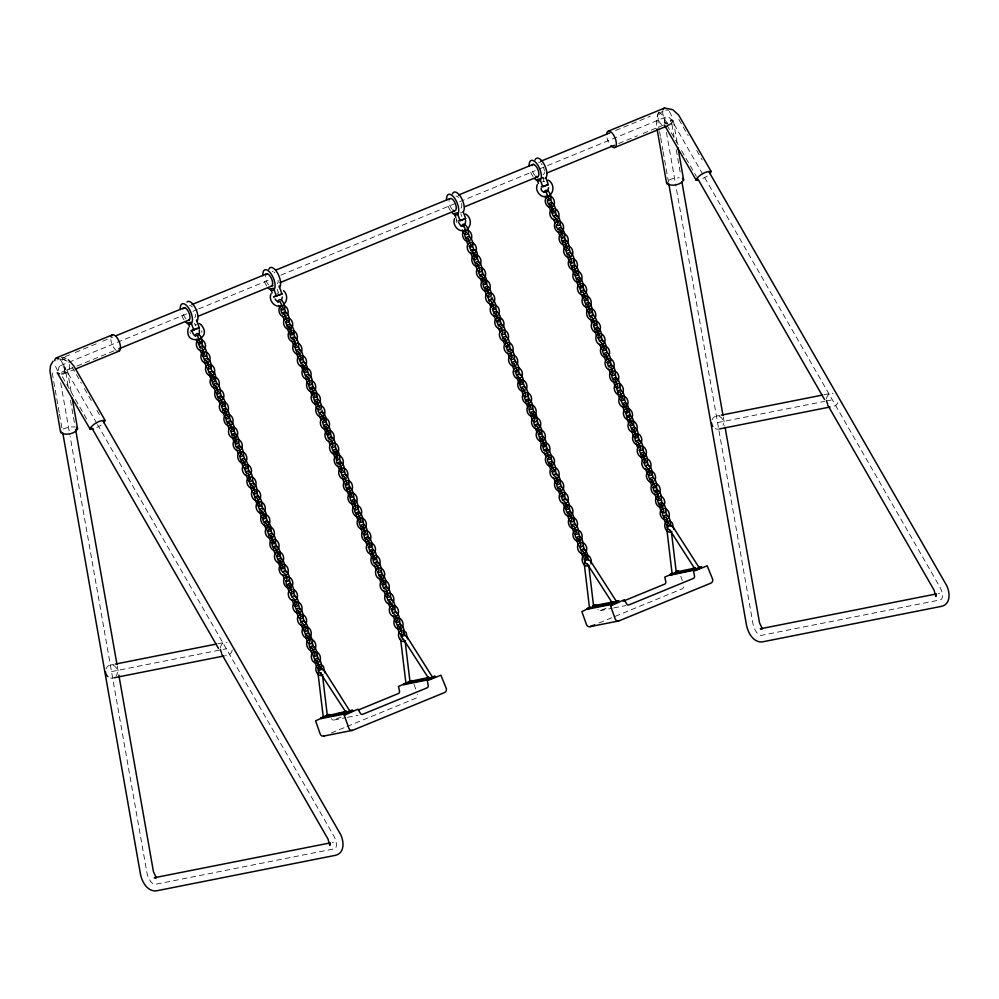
<?xml version="1.0" encoding="UTF-8"?>
<svg xmlns="http://www.w3.org/2000/svg" width="999" height="999" viewBox="0 0 999 999"><rect width="100%" height="100%" fill="white"/><g stroke="black" fill="none" stroke-linecap="round" stroke-linejoin="round"><path stroke-width="0.75" stroke-dasharray="5 3.75" d="M659.153 112.125L656.231 118.606L656.78 127.385M101.199 425.087L95.355 428.246M707.242 176.124L701.385 179.283M663.024 111.039C656.256 114.76 657.841 123.951 659.352 130.095M62.962 429.071L68.968 426.998L75.025 426.923M669.005 180.107L672.802 178.546L679.283 177.735M56.993 360.015L58.267 359.44M65.222 356.618L69.543 354.845M75.312 352.472L96.915 343.594M102.685 341.233L112.762 337.088M615.584 130.519L650.162 116.321M60.552 365.659L187.188 313.636M192.957 311.263L197.278 309.49M198.726 308.903L270.317 279.483M280.919 275.137L455.394 203.459M459.665 201.698L535.189 170.679M539.472 168.918L666.595 116.696A9.503 4.133 67.7 0 1 672.477 121.528L939.809 586.875A9.503 4.133 67.7 0 1 940.471 599.825L761.3 635.376A9.503 4.133 67.7 0 1 752.996 623.938L676.186 187.575M68.332 369.593L75.537 366.633M76.985 366.034L115.884 350.062M618.693 143.494L637.424 135.802M643.194 133.429L663.361 125.15M62.637 374.313L74.138 369.58M666.271 126.336L670.579 124.563M539.872 178.921L544.005 177.223M341.208 717.02L334.066 719.954A2.21 1.973 78.8 0 1 331.468 718.656M606.068 608.216L600.349 610.564A2.21 1.973 78.8 0 1 597.877 609.515M331.256 732.991L345.604 727.097M347.04 726.51L415.909 698.214A3.309 2.972 78.8 0 0 417.657 694.405M598.988 623.001L682.205 588.823A3.309 2.972 78.8 0 0 683.816 584.59M938.373 593.543L939.584 593.281M332.33 842.507L333.541 842.244M277.035 293.281L278.034 293.032M716.783 416.034L719.842 415.434M823.925 394.78L831.58 393.256M717.557 422.602L824.699 401.348M826.235 401.049L832.354 399.825M110.739 665.009L113.799 664.397M217.882 643.756L225.537 642.232M111.513 671.578L226.311 648.801M600.112 610.639L612.187 608.241M613.698 607.941L625.786 605.544M333.816 720.042L345.904 717.644M347.415 717.344L357.992 715.247M665.809 110.102L668.768 110.19M667.569 124.912L671.103 123.414L673.264 119.768L677.16 143.157M59.765 359.066L64.136 359.677M61.613 372.265L63.948 371.191L65.385 368.968L68.032 386.438M61.526 373.888L65.072 372.377L67.22 368.731L71.391 393.656M61.326 357.467L66.721 358.691M64.286 359.74L67.12 361.263M62.725 359.165L65.584 360.227M666.171 123.938L664.834 122.465L666.545 123.364L668.656 123.014L671.428 120.005L670.804 121.354L671.228 119.955L674.075 137.475M678.858 119.368L688.186 135.602M696.74 150.499L702.185 159.965M666.87 125.037L678.521 145.317M681.63 150.724L696.39 176.411M72.04 366.983L81.369 383.229M84.478 388.636L91.471 400.824M96.915 410.289L100.799 417.058M96.841 423.426L66.434 370.492A9.503 4.133 67.7 0 0 60.976 365.622A9.503 4.133 67.7 0 0 58.579 370.379M97.515 424.6L333.766 835.838A9.503 4.133 67.7 0 1 334.428 848.8L155.27 884.34A9.503 4.133 67.7 0 1 146.953 872.901L70.142 436.538M62.388 376.71L88.012 421.328M542.507 177.223L544.942 183.841M680.781 576.336L682.292 580.469M460.839 213.823L461.813 216.471M456.306 218.731L457.28 221.378M277.198 289.273L278.659 293.244M413.986 684.352L416.009 689.859M194.555 323.214L195.529 325.861M676.236 149.763L680.569 174.326M723.276 416.958L724.899 426.173M666.445 132.255L675.911 186.039M659.615 131.631L660.426 136.226M660.701 137.762L662.849 150.025M663.124 151.561L668.518 182.205M70.467 400.262L74.788 424.837M117.233 665.933L118.581 673.613M60.677 382.767L69.868 435.002M52.223 372.939L59.241 412.787M59.515 414.323L61.938 428.109M272.228 271.578A6.618 2.885 67.7 0 1 273.039 271.641M273.963 272.128A6.618 2.885 67.7 0 1 274.925 272.989M278.122 280.369A6.618 2.885 67.7 0 1 277.447 283.604M266.745 286.014A11.026 4.808 67.7 0 1 263.386 278.284M268.569 284.815A6.618 2.885 67.7 0 1 265.347 276.061M189.585 305.532A6.618 2.885 67.7 0 1 192.283 306.943M195.479 314.323A6.618 2.885 67.7 0 1 194.805 317.557M184.103 319.967A11.026 4.808 67.7 0 1 180.744 312.225M185.926 318.768A6.618 2.885 67.7 0 1 182.73 311.376M190.409 333.629A6.618 5.932 78.8 0 1 189.997 331.943M195.142 324.787A6.618 5.932 78.8 0 1 196.691 324.862M201.823 330.781A6.618 5.932 78.8 0 1 201.823 332.492M538.511 162.188A6.618 2.885 67.7 0 1 540.259 162.725M541.208 163.599A6.618 2.885 67.7 0 1 542.132 164.785M543.656 167.807A6.618 2.885 67.7 0 1 544.418 170.979M544.43 172.352A6.618 2.885 67.7 0 1 543.069 174.563M544.592 178.696A11.026 4.808 67.7 0 1 543.219 178.584M533.041 176.623A11.026 4.808 67.7 0 1 529.682 168.881M534.865 175.412A6.618 2.885 67.7 0 1 531.655 168.032M542.569 181.818A6.618 5.932 78.8 0 1 544.068 181.443M455.869 196.129A6.618 2.885 67.7 0 1 458.566 197.54M461.513 203.371A6.618 2.885 67.7 0 1 461.088 208.154M461.95 212.637A11.026 4.808 67.7 0 1 460.576 212.537M450.399 210.564A11.026 4.808 67.7 0 1 447.04 202.834M452.222 209.365A6.618 2.885 67.7 0 1 449.001 200.612M456.293 222.552A6.618 5.932 78.8 0 1 456.693 219.181M664.822 123.039A9.503 4.133 67.7 0 1 666.595 116.696M719.829 428.796A6.618 5.932 78.8 0 1 715.272 428.583M712.05 419.83A6.618 5.932 78.8 0 1 719.842 416.633A6.618 5.932 78.8 0 1 723.064 425.387M837.861 402.609A6.618 5.932 78.8 0 1 831.58 406.318M826.448 398.688A6.618 5.932 78.8 0 1 833.141 393.331M232.23 649.937A6.618 5.932 78.8 0 1 225.537 655.294M220.404 647.664A6.618 5.932 78.8 0 1 227.098 642.307M112.288 678.146A6.618 5.932 78.8 0 1 110.727 678.071M106.006 668.793A6.618 5.932 78.8 0 1 114.498 666.008A6.618 5.932 78.8 0 1 116.234 675.799M608.591 142.195A8.816 3.846 67.7 0 1 607.017 137.924M669.342 111.513A8.816 3.846 67.7 0 1 672.227 122.627A8.816 3.846 67.7 0 1 666.558 122.19A8.816 3.846 67.7 0 1 662.687 111.001M116.359 350.562A8.816 3.846 67.7 0 1 110.814 339.56M60.152 359.677A8.816 3.846 67.7 0 1 64.436 369.518A8.816 3.846 67.7 0 1 61.538 374.225M57.805 370.841A8.816 3.846 67.7 0 1 55.12 364.647M69.418 364.448A6.618 2.885 67.7 0 1 66.596 369.043A6.618 2.885 67.7 0 1 62.425 359.428A6.618 2.885 67.7 0 1 67.408 359.815M661.613 124.6A6.618 2.885 67.7 0 1 657.679 113.886M658.141 113.124A6.618 2.885 67.7 0 1 662.861 116.059A6.618 2.885 67.7 0 1 664.485 124.038"/><path stroke-width="1.5" d="M282.28 297.09L281.518 300.324M548.576 187.7L547.802 190.934M250.512 479.27L248.189 473.101L246.703 473.364L245.779 472.415L244.468 468.244L246.303 466.683L243.469 460.651M287.113 585.776C290.247 576.923 298.913 596.565 290.284 593.344M296.453 345.317L293.644 339.248M291.933 591.733L290.147 586.575L288.898 585.664M310.165 382.842L307.854 376.673M379.083 570.167L376.685 564.135M402.11 632.742L400.374 627.597L399.125 626.685M502.959 332.492L500.686 326.211L498.563 326.049L497.065 322.227L497.227 320.667L498.801 319.805M505.194 338.711L507.979 344.78L506.156 346.353L507.48 350.524L508.404 351.473L509.89 351.211L512.287 357.33M548.876 198.489L546.178 192.233L547.052 191.721M571.803 261.026L569.393 254.795M571.84 520.004C573.626 514.323 563.611 513.461 566.658 507.679M617.782 386.014L615.509 379.732M627.022 410.901C630.244 408.091 618.606 403.309 621.728 398.763M636.788 435.739C635.177 436.263 634.59 428.109 633.229 429.832M640.821 448.376L638.361 442.207M663.748 510.926L662.075 505.706L660.814 504.795M290.122 585.252C282.742 587.712 288.049 577.097 286.988 577.909C288.249 573.276 275.774 570.591 283.254 566.583M383.803 582.717C386.501 581.705 375.474 574.15 378.421 570.629M533.266 413.461C530.082 415.846 527.934 408.928 529.882 407.717M218.169 398.027C220.242 392.232 225.999 400.524 225.062 403.746C226.411 407.005 219.493 407.167 222.215 404.657M227.36 423.027C229.433 417.22 235.19 425.524 234.253 428.733C235.489 432.192 228.734 431.905 231.418 429.657M259.665 504.158L257.392 498.089L255.07 497.602L253.659 493.668L254.395 492.12M264.136 522.976C267.832 514.935 275.649 534.115 267.295 530.869M273.339 547.964C277.023 539.922 284.852 559.103 276.486 555.856M310.002 389.073C313.499 381.218 321.541 399.45 313.399 397.165M319.193 414.061C322.702 406.206 330.744 424.438 322.602 422.152M300.911 622.939C304.42 615.084 312.462 633.316 304.32 631.031M310.115 647.926C313.798 639.884 321.628 659.065 313.261 655.819M355.981 514.023C359.665 505.981 367.495 525.149 359.128 521.915M365.172 539.01C368.856 530.968 376.685 550.137 368.319 546.903M461.476 226.161C465.159 218.119 472.989 237.3 464.622 234.053M475.424 257.417C478.708 254.221 467.32 250.262 470.117 245.292M479.857 276.136C483.354 268.281 491.396 286.526 483.266 284.228M489.06 301.136C492.557 293.269 500.599 311.513 492.457 309.228M544.118 192.208C547.614 184.353 555.656 202.597 547.514 200.3M525.836 401.086C529.333 393.231 537.375 411.476 529.233 409.178M553.833 210.876C549.687 211.288 553.633 217.77 556.543 218.818C562.474 224.438 550.849 224.862 559.64 230.02M535.027 426.073C538.711 418.032 546.54 437.212 538.186 433.966M571.703 267.183C573.776 261.376 579.52 269.68 578.596 272.902C579.832 276.348 573.064 276.061 575.749 273.813M580.894 292.17C582.966 286.363 588.723 294.668 587.787 297.889C589.023 301.336 582.255 301.061 584.939 298.801M571.803 526.036C575.486 517.994 583.316 537.175 574.962 533.928M580.993 551.023C584.69 542.981 592.519 562.162 584.153 558.916M617.669 392.132C621.353 384.091 629.183 403.259 620.816 400.025M626.86 417.12C630.556 409.078 638.373 428.246 630.019 425.012M636.213 435.889C635.127 434.178 633.466 442.42 637.787 442.432M645.379 460.776L643.681 455.731L642.432 454.82M663.636 517.082C667.332 509.028 675.162 528.209 666.795 524.975M333.154 445.317L330.831 439.148L329.345 439.41L328.421 438.474L327.11 434.29L328.946 432.729L326.698 427.447L325.574 426.773M349.325 496.291C358.978 502.047 349.138 479.045 346.84 490.059M377.522 571.89C385.065 575.024 379.645 557.817 374.6 563.011M386.713 596.878C394.255 600.012 388.848 582.804 383.803 588.011M553.434 210.876L551.735 205.831L550.486 204.92M548.975 457.342L546.665 451.161M547.377 458.966C554.92 462.087 549.5 444.88 544.467 450.087M558.229 482.33C561.113 477.822 549.413 475.574 552.872 470.192M557.055 484.303C564.148 485.726 558.354 470.142 553.658 475.074M565.159 508.316C572.177 513.436 569.63 497.152 563.673 499.2C561.775 500.174 569.617 505.781 567.42 507.33M657.841 500.174C665.197 502.397 659.54 486.038 654.682 491.108M221.703 397.015L220.092 392.07M240.097 446.99L238.237 441.833M249.288 471.978L247.727 467.082M285.951 313.087L284.253 308.042M258.479 496.978L256.281 491.633M295.155 338.074L293.544 333.129M267.682 521.965L265.971 516.92M304.345 363.062L302.148 357.729M276.873 546.952L275.162 541.908M313.536 388.049L312.063 383.279M286.064 571.94L284.203 566.783M322.739 413.037L322.065 410.314M295.254 596.927L293.231 591.67M331.93 438.037L330.219 432.992M304.458 621.915L302.747 616.883M341.121 463.024L339.098 457.767M313.649 646.915L311.95 641.87M350.312 488.012L348.114 482.679M359.515 512.999L357.804 507.967M368.706 537.986L367.432 533.603M377.897 562.974L376.198 557.942M387.1 587.974L385.065 582.717M396.291 612.961L394.093 607.629M483.404 275.125L481.793 270.18M501.785 325.1L499.925 319.942M510.976 350.087L508.953 344.83M520.179 375.087L517.969 369.755M556.843 216.184L555.232 211.239M529.37 400.075L527.809 395.179M566.033 241.171L564.01 235.914M538.561 425.062L537.287 420.666M575.237 266.159L573.676 261.263M547.764 450.049L545.904 444.892M584.427 291.146L582.867 286.251M556.955 475.037L554.932 469.78M566.146 500.024L563.948 494.692M602.822 341.134L600.961 335.976M575.337 525.024L573.638 519.98M612.012 366.121L609.815 360.789M584.54 550.012L583.254 545.616M621.203 391.108L619.505 386.076M630.394 416.096C629.382 412.512 628.034 398.613 622.327 404.12M639.597 441.096L638.036 436.188M648.788 466.083L646.927 460.914M657.979 491.071L655.781 485.739M667.182 516.058L665.471 511.026M188.336 327.872C183.429 347.515 214.261 339.847 201.074 324.75M454.632 218.481C451.798 224.9 458.703 233.192 465.459 230.095M537.275 184.528C534.44 190.946 541.346 199.238 548.101 196.154M323.351 717.719L317.957 673.039M405.994 683.778L400.599 639.085M72.203 398.251L77.597 428.896C74.675 434.066 65.884 435.564 60.839 432.754L60.789 430.994M206.106 360.876C202.173 360.776 207.567 356.106 208.953 359.965C211.688 361.938 212.787 371.403 207.38 368.319M209.041 372.54C219.643 365.646 215.784 395.367 209.028 374.076M222.827 410.027C227.672 403.134 233.704 422.752 225.537 418.069M232.018 435.015C236.326 428.509 243.082 445.891 235.364 443.606M239.96 456.106C247.302 458.316 241.646 441.97 236.8 447.028M293.893 339.198C290.771 340.734 288.411 333.154 292.17 332.779C291.146 334.278 292.02 329.682 289.785 327.272C289.111 326.723 285.976 327.21 287.687 325.012C293.107 321.94 297.24 337.425 290.172 334.49M252.085 485.826C248.027 485.614 253.396 481.268 254.708 484.602C257.492 486.638 258.966 496.278 253.359 493.269M248.901 480.894C256.443 484.016 251.036 466.808 245.991 472.015M297.939 351.91C294.118 352.06 298.913 347.215 300.574 350.699C303.346 352.734 304.832 362.375 299.213 359.353M255.007 497.49C259.303 490.984 266.071 508.366 258.341 506.081M295.017 347.19C302.36 349.4 296.703 333.042 291.858 338.112M264.186 516.945C267.02 512.724 256.368 510.339 261.663 508.391C266.583 508.666 268.918 521.89 262.312 518.019M307.143 376.898C302.884 376.473 308.966 372.315 309.99 375.999C313.124 378.034 313.461 387.887 308.179 384.116M271.566 535.352C266.121 537.362 271.253 530.344 273.314 534.89C276.461 536.925 276.798 546.79 271.516 543.006M317.432 401.436C312.287 403.658 316.496 396.628 318.956 400.674C322.14 402.747 322.889 412.837 317.37 409.103M280.931 560.252C275.999 562.824 279.221 555.694 282.055 559.303C284.428 561.426 287.088 570.317 281.331 568.556M326.636 426.436C321.503 428.559 325.761 421.615 328.147 425.674C330.382 427.734 332.817 436.488 327.197 434.652M335.989 451.336C331.481 454.108 333.978 446.74 337.113 450.387C339.797 452.447 341.933 461.963 336.139 459.44M298.089 610.651C297.427 612.787 294.68 606.231 300.212 609.053C303.584 611.113 304.982 621.653 299.088 617.981M343.918 476.86C339.735 476.573 345.642 472.202 346.765 475.949C349.5 477.922 350.599 487.387 345.192 484.303M311.85 648.251C304.645 646.703 315.347 635.664 306.468 635.789C306.693 625.386 318.531 648.239 308.291 642.969M351.448 501.023C356.281 494.13 362.312 513.761 354.158 509.065M317.707 660.214C312.512 662.762 316.458 655.406 319.068 659.54C322.24 661.6 323.002 671.703 317.482 667.956M360.639 526.011C365.472 519.118 371.516 538.748 363.349 534.053M369.83 550.998C373.976 544.655 380.869 561.213 373.414 559.752M466.133 238.149C470.741 231.406 477.122 250.175 469.08 246.428M379.021 575.986C383.516 569.33 390.047 587.599 382.118 584.39M475.324 263.137C480.169 256.256 486.201 275.874 478.034 271.191M393.119 607.679C395.08 606.243 387.1 600.923 389.223 599.637C394.655 597.714 398.102 612.574 391.158 609.253M392.819 613.473C397.115 606.98 403.871 624.35 396.153 622.065M399.662 626.61C395.529 628.046 399.2 621.703 401.71 625.586C404.882 627.647 405.644 637.749 400.124 634.015M493.718 313.124C498.014 306.618 504.77 324.001 497.052 321.715M504.582 338.948C500.499 338.848 505.806 334.365 507.205 337.724C509.777 339.747 511.625 349.101 506.006 346.503M548.776 204.208C553.259 197.54 559.79 215.809 551.86 212.6M513.773 363.936C509.69 363.848 515.009 359.353 516.396 362.724C519.18 364.747 520.666 374.388 515.047 371.378M557.966 229.196C562.574 222.44 568.955 241.221 560.914 237.462M521.478 382.317C523.551 382.043 515.796 375.299 517.707 374.25C523.663 372.215 526.211 388.486 519.18 383.366M521.303 388.087C526.136 381.206 532.18 400.824 524.013 396.128M568.831 255.007C564.572 254.583 570.666 250.424 571.678 254.108C574.825 256.144 575.162 265.996 569.88 262.225M530.494 413.087C535.327 406.193 541.371 425.811 533.204 421.128M542.619 438.361C538.011 441.021 540.384 434.103 543.518 437.187C546.066 439.298 548.888 448.376 543.019 446.665M585.551 304.158C590.397 297.277 596.428 316.895 588.261 312.2M548.888 463.061C553.371 456.393 559.902 474.662 551.972 471.453M594.742 329.146C599.238 322.49 605.769 340.759 597.839 337.55M558.079 488.049C562.687 481.293 569.068 500.074 561.013 496.328M603.945 354.146C608.553 347.39 614.922 366.171 606.88 362.412M567.27 513.036C572.115 506.143 578.146 525.774 569.979 521.078M677.971 147.752L683.641 179.92C680.719 185.09 671.915 186.601 666.882 183.791L666.832 182.018M613.136 379.133C617.969 372.24 624.013 391.87 615.846 387.175M576.46 538.024C581.306 531.143 587.337 550.761 579.17 546.066M634.465 429.408C629.195 431.943 633.179 424.612 635.814 428.721C638.998 430.794 639.76 440.884 634.24 437.15M643.656 454.395C638.723 457.005 641.87 449.85 644.78 453.446C647.464 455.507 649.6 465.022 643.806 462.5M649.912 479.083C654.52 472.34 660.901 491.121 652.859 487.362M659.103 504.083C663.948 497.19 669.979 516.808 661.813 512.125M203.247 347.24L201.286 341.77M212.45 372.227L210.302 366.695M324.85 672.814L323.451 666.333L320.517 664.323M474.138 250.337L472.003 244.805M407.492 638.861L406.094 632.379L403.034 630.357M673.788 529.47L672.377 522.989L669.892 521.028M271.029 293.781C268.069 300.224 275 308.666 281.818 305.544M590.921 563.911C592.157 560.714 590.421 555.594 586.813 554.92M218.331 391.808L215.884 385.676M242.882 460.839C239.46 461.126 239.211 453.746 241.283 454.183C241.496 455.307 239.847 447.14 238.324 448.226C234.827 448.988 234.665 440.709 236.775 441.795C236.576 441.433 234.715 434.19 233.729 435.726M340.035 464.135C331.481 464.672 342.295 452.722 334.765 451.76M346.94 482.804L344.505 476.673M466.283 232.442L464.498 227.285L463.249 226.373M356.131 507.792L354.408 502.647L353.147 501.735M484.602 287.862C489.785 281.78 495.167 300.811 487.237 296.179M319.518 666.695L316.895 660.501M493.818 307.405L491.496 301.223L489.173 300.749L487.774 296.815L488.511 295.267M388.399 595.217L386.001 589.085L383.678 588.598L382.267 584.665L383.017 583.129M576.435 278.908C581.618 272.827 587 291.845 579.07 287.213M525.998 394.867L523.551 388.736M330.307 843.98L329.795 845.454L328.022 839.098L221.616 653.87M594.842 323.426L592.107 317.307M546.503 451.173C541.77 452.297 542.807 442.632 544.954 444.692M604.095 348.426C605.694 344.705 599.313 342.52 598.039 338.049C600.362 336.75 598.988 330.057 596.453 329.87M613.236 373.414L610.913 367.232L608.591 366.758L607.192 362.824L607.929 361.276M629.033 411.775L627.047 413.099L625.037 412.162M200.012 347.065C205.057 341.87 210.477 359.078 202.934 355.944M282.655 313.124C287.512 308.054 293.169 324.413 285.826 322.19M301.049 363.099C306.718 357.592 311.151 376.91 303.359 371.353M328.634 438.074C333.479 433.004 339.136 449.363 331.793 447.14M282.767 571.977C287.812 566.77 293.219 583.978 285.677 580.856M337.824 463.061C342.869 457.854 348.289 475.062 340.734 471.928M291.958 596.965C296.815 591.908 302.472 608.254 295.117 606.043M470.904 250.175C482.617 245.804 475.886 272.352 470.729 252.185M498.489 325.137C503.334 320.08 508.991 336.426 501.648 334.215M553.546 216.221C558.404 211.151 564.048 227.51 556.705 225.299M507.679 350.125C512.724 344.917 518.144 362.125 510.601 359.003M562.737 241.209C568.419 235.702 572.852 255.02 565.047 249.463M590.322 316.183C594.205 312.375 597.14 320.504 596.99 323.539C597.377 326.661 591.533 325.624 594.143 323.788M599.525 341.171C604.37 336.101 610.027 352.46 602.684 350.237M608.716 366.158C613.761 360.951 619.168 378.159 611.625 375.025M636.301 441.121C641.346 435.926 646.753 453.134 639.21 450M645.491 466.121C650.536 460.914 655.943 478.121 648.401 474.987M584.502 561.975C585.551 558.741 590.072 559.477 591.271 562.237L617.082 602.459M667.145 528.021C668.194 524.787 672.714 525.524 673.913 528.284L699.725 568.506L697.864 568.893M465.159 224.887L465.646 220.454M318.444 670.891L321.753 669.193L324.575 671.053L350.287 711.763M401.086 636.937L404.395 635.239L407.217 637.1L432.917 677.821M936.188 595.292L935.838 596.49L934.065 590.134L827.659 404.907M292.095 327.372C293.868 324.213 291.933 318.706 288.236 318.007M301.298 352.372C303.059 349.2 301.124 343.693 297.427 342.994M246.241 461.288C248.014 458.091 246.029 452.472 242.245 451.898M324.275 414.847C326.061 411.65 324.101 406.031 320.292 405.457M471.153 239.435C472.939 236.251 470.954 230.632 467.157 230.045M347.265 477.31C349.038 474.125 347.09 468.506 343.269 467.919M292.207 586.238C293.981 583.041 292.02 577.422 288.212 576.848M354.682 500.986L353.546 495.916M361.064 514.797C362.824 511.638 360.914 506.118 357.192 505.419M494.143 301.91C495.916 298.726 493.931 293.107 490.147 292.52M305.994 623.713C307.754 620.554 305.856 615.034 302.135 614.348M370.254 539.785C372.028 536.6 370.067 530.968 366.258 530.394M562.986 230.482C564.772 227.285 562.787 221.666 558.99 221.091M315.197 648.713C316.958 645.541 315.047 640.034 311.326 639.335M507.929 339.398C509.702 336.213 507.742 330.582 503.933 330.007M517.12 364.385C518.893 361.201 516.945 355.569 513.136 354.995M393.244 602.26C395.005 599.1 393.069 593.593 389.373 592.882M400.661 625.936L399.525 620.866M608.965 355.432C610.726 352.26 608.791 346.753 605.094 346.054M553.896 464.348C555.681 461.151 553.721 455.532 549.912 454.957M616.383 379.096L615.247 374.026M622.752 392.907C624.525 389.747 622.577 384.24 618.881 383.529M567.694 501.835C569.455 498.663 567.544 493.156 563.823 492.457M570.516 513.011L569.38 507.942M631.942 417.894C633.728 414.71 631.743 409.091 627.959 408.504M576.885 526.823C578.671 523.626 576.685 518.006 572.902 517.432M654.932 480.369C656.718 477.185 654.732 471.565 650.936 470.979M662.349 504.045L661.213 498.976M668.718 517.857C670.479 514.697 668.568 509.178 664.859 508.479M213.923 384.328C219.543 379.707 223.913 397.565 216.346 393.069M104.108 422.739L105.082 420.379L73.826 365.959L68.369 359.802M209.166 361.675C211.513 358.591 209.365 352.535 205.469 351.935M213.761 374.175C216.096 371.116 213.998 365.172 210.19 364.448M218.369 386.663C220.779 383.516 218.431 376.985 214.223 376.935M287.213 315.234C289.623 312.075 287.275 305.544 283.067 305.507M222.964 399.163C225.299 396.103 223.164 390.159 219.38 389.435M232.155 424.15C234.49 421.091 232.367 415.159 228.571 414.423M241.346 449.138C243.768 445.991 241.421 439.46 237.2 439.41M310.202 377.709C312.625 374.55 310.252 368.032 306.056 367.982M314.797 390.197C317.133 387.137 315.01 381.206 311.213 380.469M255.145 486.625C257.492 483.541 255.319 477.485 251.436 476.885M259.74 499.125C262.063 496.066 259.977 490.122 256.156 489.398M475.462 252.285C477.784 249.226 475.699 243.281 471.878 242.557M264.335 511.613C266.758 508.466 264.385 501.935 260.19 501.885M333.191 440.184C335.602 437.025 333.254 430.494 329.046 430.457M480.057 264.772C482.48 261.626 480.107 255.095 475.911 255.045M268.931 524.113C271.278 521.028 269.106 514.972 265.235 514.373M484.652 277.272C486.988 274.213 484.865 268.281 481.081 267.545M278.122 549.1C280.482 546.016 278.309 539.959 274.425 539.36M558.104 218.331C560.389 215.334 558.379 209.877 554.957 208.654M287.325 574.088C289.735 570.941 287.387 564.398 283.179 564.36M356.168 502.659C358.591 499.5 356.218 492.969 352.023 492.932M503.046 327.247C505.457 324.101 503.084 317.57 498.901 317.52M571.89 255.819C574.313 252.66 571.965 246.129 567.744 246.091M576.485 268.306C578.821 265.259 576.723 259.303 572.914 258.579M301.111 611.575C303.459 608.491 301.311 602.434 297.415 601.835M585.689 293.306C588.024 290.222 585.889 284.153 581.98 283.566M521.428 377.235C523.763 374.175 521.64 368.231 517.857 367.507M310.302 636.563C312.724 633.416 310.377 626.873 306.169 626.835M379.158 565.134C381.568 561.975 379.22 555.444 375.012 555.394M526.023 389.722C528.446 386.576 526.073 380.045 521.89 379.995M710.152 173.764L711.126 171.416L678.608 115.022L672.764 109.715L667.369 108.491M594.88 318.294C597.29 315.135 594.942 308.604 590.734 308.566M530.631 402.222C532.966 399.163 530.831 393.219 527.047 392.495M539.822 427.21C542.157 424.125 540.022 418.069 536.113 417.47M402.147 627.609C404.433 624.612 402.422 619.143 399.001 617.931M549.013 452.197C551.423 449.051 549.088 442.507 544.867 442.47M617.869 380.769C620.279 377.61 617.919 371.079 613.723 371.041M562.812 489.685C565.147 486.6 563.011 480.544 559.103 479.945M572.002 514.672C574.425 511.525 572.052 504.982 567.857 504.945M640.846 443.244C643.269 440.084 640.896 433.554 636.713 433.516M585.789 552.16C588.149 549.075 585.963 543.019 582.092 542.42M663.836 505.719C666.121 502.722 664.123 497.252 660.701 496.041M320.866 717.944L325.899 715.784M321.091 718.568L322.202 718.006M403.733 684.615L404.845 684.065M53.109 361.089L50.537 365.559L49.95 371.178L60.527 431.93M204.62 354.27L202.223 348.151L200.137 348.027L198.589 344.156L198.764 342.595L200.312 341.72M213.811 379.27C216.646 376.024 205.07 372.028 208.429 367.182M470.879 244.93L468.369 238.761M324.013 420.342C326.96 415.846 315.085 413.549 318.656 408.191M480.069 269.917L477.709 263.736M342.545 470.242L339.885 464.148M296.566 604.17C299.563 601.673 288.299 596.703 291.184 592.082M366.908 539.335C363.536 539.822 363.274 531.967 365.209 532.979C365.684 532.604 363.236 525.237 362.35 526.723M592.37 317.257C588.436 319.018 588.199 309.615 590.147 311.151C590.709 311.626 588.561 303.771 587.262 304.882M305.756 629.158C308.691 627.01 297.477 621.39 300.374 617.07M375.1 557.629L374.4 557.966L372.215 551.598L369.892 551.123L368.481 547.19L369.218 545.641M553.658 469.792L551.848 464.685L550.586 463.773M562.824 494.83L560.327 488.698M198.127 335.065L199.4 333.291L199.35 329.845M283.591 304.495C287.774 301.086 287.6 294.156 283.604 290.672M467.245 229.046C472.077 225.162 470.954 216.733 465.472 214.011M549.887 195.092C554.72 191.209 553.596 182.792 548.114 180.057M204.246 349.488C207.08 346.678 204.982 340.746 201.436 339.51M296.079 340.522C298.938 337.712 296.778 331.793 293.269 330.544M313.187 388.686C310.327 391.97 307.242 384.415 309.465 383.204M474.55 257.867C472.989 259.153 475 264.685 476.998 263.973M319.068 402.997C322.078 400.05 319.568 393.007 315.247 392.969M250.212 474.438C253.059 471.628 250.949 465.696 247.402 464.46M488.923 290.072C491.945 287.113 489.398 280.082 485.102 280.032M337.45 452.984C340.359 450.112 338.112 443.681 334.203 442.944M566.97 243.631C569.88 240.747 567.594 234.34 563.723 233.591M342.045 465.472C344.892 462.662 342.794 456.73 339.235 455.494M580.756 281.106C583.766 278.159 581.256 271.116 576.947 271.079M511.913 352.547C514.76 349.725 512.612 343.806 509.09 342.57M365.035 527.947C368.057 524.987 365.522 517.957 361.226 517.919M296.191 599.388C299.026 596.565 296.928 590.634 293.369 589.41M599.15 331.094C602.06 328.221 599.812 321.79 595.904 321.054M529.02 400.699C525.749 403.896 523.214 396.316 525.287 395.229M603.746 343.581C606.593 340.771 604.445 334.852 600.936 333.604M383.429 577.934C386.338 575.049 384.053 568.643 380.182 567.894M612.936 368.569C615.859 365.696 613.573 359.29 609.69 358.541M612.362 373.851C611.001 375.062 612.2 380.269 614.81 379.957M388.024 590.421C390.871 587.599 388.723 581.693 385.214 580.444M397.215 615.409C400.137 612.537 397.852 606.118 393.968 605.382M626.735 406.056C629.745 403.097 627.235 396.066 622.914 396.029M557.879 477.497C560.714 474.675 558.616 468.743 555.069 467.52M557.305 482.767C555.931 484.04 557.192 489.26 559.752 488.886M645.117 456.043C648.026 453.159 645.779 446.74 641.87 446.004M649.712 468.531C652.572 465.721 650.424 459.802 646.902 458.553M658.915 493.518C661.825 490.646 659.54 484.24 655.656 483.491M326.011 716.358L330.182 715.034L327.672 715.771M326.049 716.533L327.16 715.971M343.194 712.911L347.078 711.825M343.269 713.111L346.653 711.775M408.616 682.379L412.824 681.081L408.691 682.579M429.72 677.871L425.836 678.958L428.521 677.809M596.403 605.431L592.257 606.93L594.243 606.393M611.713 602.759L609.552 603.721L613.698 602.222L609.477 603.508L611.638 602.547M678.945 571.565L675.024 573.214L678.945 571.565L677.135 572.227M403.858 684.64L428.022 679.844L432.067 678.059M613.898 603.771L616.883 602.372M671.128 574.662L670.017 575.224L696.927 569.492M590.197 607.804L589.572 608.591L584.24 563.648M672.839 573.863L672.215 574.637L666.882 529.695M287.163 320.429L284.44 314.248M312.075 389.086L315.135 395.242M527.922 401.198L530.956 407.255M544.43 444.855L542.657 439.697L541.396 438.786M347.989 712.836L348.926 712.237M286.476 320.729L285.726 322.277L287.05 326.011M213.436 374.475C207.28 379.832 201.548 365.597 209.191 364.523M295.667 345.716L294.93 347.265L296.241 350.999M475.137 252.585C468.981 257.954 463.224 243.706 470.879 242.632M314.061 395.704L313.311 397.252L314.635 400.986M483.916 282.767C481.955 283.978 484.128 290.909 487.287 288.511M323.251 420.691L322.515 422.24L323.826 425.974M493.106 307.767C490.247 311.988 501.161 317.482 498.613 319.83M571.153 261.313C569.293 262.45 571.128 268.893 574.138 267.27M259.415 499.425C253.259 504.795 247.502 490.534 255.157 489.473M502.297 332.754L501.56 334.303L502.884 338.037M259.003 504.62L258.254 506.168L259.578 509.902M511.438 357.767L510.751 359.29L512.075 363.024M268.194 529.607L267.445 531.156L268.768 534.89M516.096 370.229L515.347 371.778L516.67 375.524M521.103 377.535C514.922 382.892 509.215 368.656 516.858 367.582M277.385 554.595L276.648 556.143L277.959 559.877M630.918 423.751L630.169 425.299L631.493 429.033M387.55 595.641L386.875 597.165L388.186 600.899M567.07 502.485C560.926 507.842 555.169 493.593 562.824 492.519M396.803 620.604L396.066 622.152L397.39 625.886M644.705 461.238C641.383 465.234 652.809 471.128 650.087 473.326M649.25 473.751C647.602 474.837 648.988 480.232 651.585 479.92M653.908 486.226C651.997 486.925 654.12 494.105 656.892 492.182M585.052 557.654C583.379 558.603 585.039 562.075 585.963 563.498C588.761 564.76 586.013 562.437 587.699 564.61L612.637 603.471M663.099 511.213C661.488 511.788 662.574 517.682 665.371 517.407M209.34 366.745L206.668 360.651M301.174 357.792L298.651 351.685M232.317 429.22L229.383 423.176M567.457 248.389L564.947 242.282M255.307 491.695L252.647 485.601M516.995 369.805L514.36 363.748M351.735 495.229L349.225 489.123M273.701 541.67L271.765 536.6L270.504 535.689M278.296 554.17L275.649 548.114M282.892 566.658L280.956 561.588L279.708 560.676M370.13 545.204L367.52 539.11M301.273 616.645L298.614 610.551M659.402 498.289L656.643 492.157M585.963 557.23C587.237 552.172 580.469 552.122 579.757 546.928C582.167 545.604 580.282 538.948 578.171 538.748M464.41 225.674L460.901 225.974L458.479 222.29M203.671 354.77L203.084 356.231L204.495 360.164M291.121 328.284C284.94 332.867 279.82 319.056 287.237 318.069M212.862 379.757C211.501 380.756 212.662 386.163 215.309 385.864M222.265 399.725C216.084 404.308 210.976 390.497 218.381 389.51M304.695 370.791L304.121 372.252L305.444 375.999M483.853 277.884C478.171 282.405 472.49 268.681 480.082 267.62M488.561 290.322C482.567 294.842 477.335 281.593 484.315 280.232M566.396 248.901L565.809 250.374L567.132 254.108M314.098 390.759C307.917 395.354 302.809 381.531 310.214 380.544M575.799 268.868C569.617 273.464 564.497 259.64 571.915 258.654M245.142 462.25C239.435 466.783 233.778 453.047 241.371 451.985M506.943 340.297C500.786 344.905 495.641 331.069 503.059 330.095M249.638 479.707L249.063 481.181L250.387 484.915M337.088 453.234C330.906 457.829 325.786 444.006 333.204 443.019M341.471 470.754L340.896 472.215L342.307 476.148M598.788 331.343C592.582 335.926 587.499 322.115 594.904 321.129M268.244 524.662C262.075 529.258 256.943 515.434 264.36 514.46M529.932 402.772C523.738 407.367 518.643 393.544 526.048 392.57M360.077 515.709C353.908 520.304 348.776 506.481 356.193 505.494M621.665 393.868C615.946 398.401 610.302 384.677 617.882 383.604M291.221 587.137C285.04 591.733 279.932 577.909 287.337 576.935M295.617 604.657L295.03 606.131L296.441 610.064M552.809 465.309C547.102 469.83 541.446 456.106 549.038 455.044M383.067 578.184C376.86 582.767 371.778 568.955 379.183 567.969M305.02 624.625C298.826 629.22 293.718 615.396 301.136 614.41M644.755 456.293C638.586 460.889 633.453 447.053 640.871 446.078M314.21 649.612C308.029 654.208 302.922 640.384 310.327 639.41M575.799 527.784C570.117 532.305 564.423 518.581 572.015 517.519M667.744 518.768C661.55 523.364 656.443 509.527 663.86 508.553M326.573 715.409L327.235 715.072L327.372 715.908L326.573 715.409L329.058 714.51L329.283 715.122L327.372 715.908L322.615 676.211M329.058 714.51L328.134 715.009M326.798 716.021L329.283 715.122M344.455 711.65L344.018 712.612L345.704 711.201M345.167 712.374L344.368 711.875L346.278 711.088M346.503 711.713L345.604 711.425M409.066 681.63L411.7 680.556L411.251 681.505L409.215 681.455L411.7 680.556M409.44 682.08L411.925 681.181M428.346 677.26L426.66 678.658L428.571 677.871M427.809 678.421L427.01 677.921L428.921 677.135M425.874 678.983L429.145 677.759M592.857 606.006L593.531 605.669L593.094 606.63L592.857 606.006L594.592 605.569L611.176 602.285M596.428 605.606L595.342 605.107L593.094 606.63M594.904 606.068L595.566 605.731L593.756 606.293M611.987 601.81L610.077 602.597L612.125 602.647M610.314 603.209L612.212 602.434M676.885 572.439L675.499 572.065L677.984 571.166L678.209 571.778L674.949 573.014L678.995 571.453M675.499 572.065L677.984 571.166M675.736 572.677L678.209 571.778M692.719 568.643L694.63 567.857L694.767 568.693L693.531 569.143L692.719 568.643L694.542 568.081M692.956 569.268L694.854 568.481M281.88 308.241C279.92 309.69 281.88 315.634 284.703 314.198M465.522 232.792C463.661 234.415 465.372 239.298 467.807 238.986M208.366 362.287C202.397 366.621 197.315 353.484 204.233 352.147M548.164 198.838C546.153 200.025 548.326 206.955 551.548 204.583M470.067 240.397C464.073 244.73 459.003 231.593 465.921 230.257M217.62 392.17C215.272 394.255 218.843 399.987 220.467 398.139M300.2 353.334C294.23 357.654 289.148 344.518 296.066 343.181M300.262 358.216C296.953 362.712 308.516 367.257 305.644 370.304M479.32 270.279C475.936 276.099 486.85 277.123 484.99 282.305M561.9 231.443C555.919 235.776 550.849 222.627 557.767 221.291M226.823 417.157C224.55 418.993 227.635 424.7 229.695 423.176M231.356 424.762C225.387 429.095 220.292 415.946 227.223 414.61M571.091 256.431C565.109 260.764 560.039 247.615 566.957 246.278M493.044 302.872C487.087 307.205 481.993 294.068 488.911 292.719M323.189 415.809C317.207 420.142 312.138 406.993 319.056 405.656M584.89 293.918C578.896 298.251 573.826 285.102 580.744 283.766M332.442 445.679L331.705 447.227L333.104 451.161M254.345 487.237C248.351 491.57 243.281 478.421 250.2 477.085M516.033 365.347C510.064 369.68 504.97 356.531 511.9 355.194M597.677 329.445L595.042 329.633L593.394 325.337M520.691 382.729C518.918 383.778 520.379 389.235 522.964 388.923M263.599 517.12C259.965 523.326 270.941 523.339 269.268 529.145M346.178 478.284C340.209 482.617 335.115 469.468 342.045 468.131M346.241 483.166C344.255 484.865 346.316 490.521 349.063 489.135M607.867 356.393C601.898 360.714 596.815 347.577 603.733 346.241M350.836 495.654C348.876 497.265 350.911 503.096 353.658 501.623M355.432 508.154C353.409 509.84 355.557 515.609 358.416 514.11M277.322 549.712C271.341 554.045 266.271 540.896 273.189 539.56M617.12 386.263L616.383 387.812L617.794 391.745L620.117 392.22L622.802 398.301M539.023 427.822C533.029 432.155 527.959 419.006 534.89 417.669M360.027 520.654C357.892 522.427 360.427 528.646 363.411 526.386M539.085 432.704L538.336 434.253L539.66 437.987M369.168 540.759C363.199 545.092 358.104 531.943 365.022 530.606M630.856 418.868C624.875 423.201 619.805 410.052 626.723 408.716M372.764 551.298L371.503 551.835M551.823 463.361C548.726 466.346 545.204 457.942 549.375 457.242M300.312 612.187C294.33 616.52 289.26 603.371 296.179 602.035M381.955 576.286L380.694 576.823M640.109 448.738L639.372 450.287L640.684 454.021M562.012 490.297C556.018 494.63 550.948 481.481 557.867 480.144M562.062 495.179L561.326 496.728L562.737 500.661M304.97 629.57L304.233 631.118L305.632 635.052M392.145 603.234C386.176 607.554 381.094 594.417 388.012 593.081M392.207 608.116C388.898 612.612 400.462 617.157 397.59 620.204M571.266 520.179C569.418 521.515 571.028 526.598 573.538 526.361M653.846 481.343C647.851 485.676 642.782 472.527 649.712 471.191M314.161 654.557L313.424 656.106L314.835 660.039M575.861 532.667C573.651 534.615 576.623 540.846 579.233 538.411M658.503 498.713C656.755 499.275 658.204 506.193 661.326 504.682M401.398 633.104L400.699 634.865L402.909 639.323M667.694 523.713C665.921 525.087 667.382 529.32 669.567 530.007M695.941 568.269L692.17 569.592L694.817 568.419M426.573 678.796L429.295 677.834M695.666 568.643L692.245 569.792L694.892 568.618M588.486 608.616L587.375 609.178L611.675 604.407L619.105 601.423L614.385 602.31M56.556 357.792L112.612 334.777M608.453 131.069L664.51 108.054M115.647 335.901L184.803 307.492M192.008 304.533L266.92 273.751M275.574 270.205L449.9 198.589M458.541 195.03L533.454 164.261M540.659 161.301L609.815 132.892M118.769 348.876L189.36 319.88M198.002 316.321L272.927 285.539M280.12 282.592L454.458 210.964M464.535 206.83L538.011 176.636M546.665 173.089L614.373 145.267M75.574 368.993L118.681 351.286M614.535 147.577L666.271 126.336M195.117 329.083L190.984 330.781L199.363 327.947L196.441 320.005M458.653 220.816L465.659 218.556L463.224 211.925M541.296 186.863L548.301 184.603L545.866 177.984M282.005 293.993L273.626 296.828L282.005 293.993L279.083 286.051M465.659 218.556L460.152 220.816L457.23 212.862L454.358 213.436L455.819 217.407M548.301 184.603L542.794 186.863L539.872 178.921L537 179.483L538.461 183.454M282.28 305.694C275.524 306.955 280.157 319.742 286.076 316.021M202.822 350.212C196.89 352.922 193.144 340.322 200 339.535M288.748 326.923L289.847 326.473M556.356 219.368C550.412 222.053 546.678 209.478 553.521 208.679M475.124 255.245C468.394 256.493 472.989 269.293 478.921 265.559M294.655 341.258C288.748 343.968 284.977 331.356 291.833 330.569M213.424 377.135C206.681 378.384 211.301 391.183 217.22 387.45M560.227 229.845C566.458 231.393 557.03 242.407 564.697 242.27M565.546 244.355C559.602 247.04 555.881 234.465 562.724 233.666M305.269 368.169C298.526 369.43 303.134 382.217 309.066 378.484M225.599 410.402L223.077 410.452L221.478 406.206M576.148 271.266C569.43 272.527 574.013 285.314 579.944 281.593M495.392 313.948L496.491 313.499M579.133 279.545L576.66 279.645L575.012 275.362M314.46 393.156C307.717 394.418 312.337 407.205 318.256 403.484M498.101 317.719C491.371 318.968 495.979 331.768 501.91 328.034M234.79 435.389L232.28 435.439L230.669 431.193M586.013 298.339L583.329 292.27L581.206 292.095L579.707 288.274L579.994 286.563L581.805 285.764M238.886 448.164L238.586 448.164M588.324 304.545L585.851 304.645L584.203 300.349M240.21 449.925C234.116 453.708 229.595 440.372 236.775 439.485M589.947 308.753C583.204 310.015 587.812 322.802 593.743 319.068M511.101 353.022C504.994 356.805 500.499 343.469 507.654 342.582M328.246 430.644C321.528 431.905 326.111 444.692 332.043 440.959M249.4 474.912C243.319 478.696 238.798 465.359 245.966 464.473M602.934 344.068C596.84 347.852 592.32 334.515 599.5 333.629M521.091 380.194C514.335 381.456 518.981 394.23 524.887 390.509M604.432 348.326C600.599 348.813 603.471 355.706 605.606 354.97M341.246 465.959C335.14 469.73 330.644 456.406 337.799 455.519M259.403 502.085C252.66 503.334 257.267 516.133 263.199 512.4M261.276 510.814L261.838 510.589M612.125 369.056C606.043 372.839 601.523 359.503 608.691 358.616M530.282 405.182C524.3 406.306 527.147 416.858 532.504 416.121C538.686 415.297 536.326 405.007 531.081 404.982M612.924 371.228C606.206 372.49 610.789 385.277 616.733 381.543M351.236 493.119C344.518 494.38 349.101 507.167 355.032 503.434M532.205 413.798C539.91 415.621 529.433 423.776 536.763 426.411M622.127 396.216C615.396 397.477 619.992 410.264 625.923 406.543M273.888 541.658C270.404 541.883 272.153 548.401 275.062 548.301M624 404.945L625.099 404.495M360.427 518.106C353.708 519.368 358.291 532.155 364.223 528.421M544.08 442.657C537.362 443.918 541.945 456.718 547.877 452.984M627.422 410.801L625.849 411.663L625.674 413.224L627.222 417.095L629.308 417.207L631.992 423.289M629.158 417.22L628.808 417.295M286.189 574.875C280.07 578.658 275.574 565.322 282.742 564.435M635.913 433.703C629.17 434.965 633.791 447.752 639.71 444.018M557.067 477.972C550.986 481.755 546.465 468.419 553.633 467.532M374.225 555.594C367.47 556.855 372.103 569.642 378.022 565.909M295.379 599.862C289.273 603.646 284.777 590.309 291.933 589.422M648.913 469.006C642.807 472.789 638.299 459.465 645.466 458.578M567.07 505.132C560.339 506.393 564.934 519.193 570.866 515.459M387.212 590.896C381.118 594.692 376.598 581.343 383.778 580.469M305.369 627.022C298.626 628.284 303.246 641.071 309.166 637.35M389.885 601.81L390.459 601.585M658.104 494.006C651.985 497.777 647.502 484.453 654.657 483.566M576.261 530.132C570.304 531.256 573.101 541.82 578.471 541.071C584.665 540.247 582.292 529.957 577.047 529.932M658.903 496.178C652.147 497.44 656.78 510.227 662.699 506.493M396.403 615.896C390.322 619.68 385.801 606.343 392.969 605.456M397.202 618.069C390.459 619.33 395.08 632.117 401.011 628.383M580.856 542.619C574.125 543.881 578.733 556.668 584.652 552.947M319.168 664.51C312.437 665.771 317.033 678.558 322.964 674.824M668.094 521.166C661.35 522.427 665.971 535.214 671.89 531.48M405.606 640.883C399.488 644.667 394.992 631.331 402.16 630.444M588.636 565.684C582.729 568.394 578.958 555.781 585.814 554.994M590.709 606.992L587.15 608.553L611.438 603.783L618.881 600.799L615.659 601.386M673.351 573.039L669.842 574.637L694.08 569.83L701.523 566.858L698.301 567.444M323.314 717.245L315.597 720.878L320.192 733.978A3.309 2.972 78.8 0 0 324.088 735.938M405.956 683.291L398.489 686.45L399.413 690.734A2.21 1.973 78.8 0 1 398.339 693.556L358.341 709.989M589.61 607.854L581.855 611.625L586.488 624.575A3.309 2.972 78.8 0 0 590.372 626.535L594.68 624.775M672.252 573.901L664.785 577.06L665.709 581.343A2.21 1.973 78.8 0 1 664.635 584.153L623.214 601.173M408.541 681.83L403.546 684.028L427.797 679.233L435.227 676.248L432.005 676.835M696.453 569.742L701.748 567.469L698.526 568.056M430.169 679.133L435.227 676.86M592.981 606.081L595.342 605.107M611.9 602.035L610.889 603.096M481.805 276.323L482.155 276.248M220.105 398.214L223.301 404.195M539.91 432.305L537.474 426.173M654.732 485.826L652.16 479.732M409.34 681.53L427.522 677.722M594.492 606.168L595.516 605.831M428.072 678.196L429.095 677.859M345.429 712.15L346.453 711.812M675.898 572.04L695.304 568.031M548.926 196.179C542.732 197.003 545.104 207.293 550.349 207.317C556.718 206.93 554.969 196.99 549.925 196.116M301.024 355.557C294.83 356.381 297.202 366.67 302.447 366.695C308.828 366.308 307.043 356.368 302.023 355.482M493.868 305.107C487.687 305.919 490.034 316.208 495.292 316.233C501.66 315.859 499.9 305.919 494.867 305.032M585.701 296.141C579.557 296.965 581.855 307.255 587.125 307.267C593.493 306.893 591.745 296.953 586.7 296.066M232.18 426.998C226.024 427.809 228.334 438.099 233.604 438.124C239.972 437.737 238.199 427.809 233.179 426.923M324.013 418.032C317.857 418.856 320.167 429.145 325.437 429.158C331.805 428.783 330.045 418.843 325.012 417.957M347.003 480.507C340.846 481.331 343.156 491.62 348.426 491.633C354.795 491.258 353.034 481.318 348.002 480.432M539.835 430.057C533.691 430.869 536.001 441.158 541.271 441.183C547.639 440.796 545.879 430.869 540.834 429.982M631.68 421.091C625.474 421.915 627.859 432.205 633.104 432.217C639.472 431.843 637.712 421.903 632.679 421.016M278.147 551.935C271.965 552.759 274.313 563.049 279.57 563.074C285.939 562.687 284.178 552.747 279.146 551.873M369.98 542.981C363.836 543.793 366.133 554.095 371.403 554.108C377.784 553.733 375.999 543.793 370.979 542.907M376.099 564.323C373.014 564.71 372.015 557.642 374.613 557.729M321.041 673.239C318.032 673.563 316.396 666.358 320.217 666.508M677.959 571.553L679.133 571.952M595.317 605.506L596.49 605.906M329.033 714.897L330.194 715.296M612.737 602.409L613.648 602.197M555.332 217.357L555.606 217.307M282.954 307.779L280.12 301.71M292.145 332.767L291.021 332.08L289.46 328.034M489.585 294.805L487.362 289.523L486.226 288.848M576.823 273.351L574 267.282M227.897 416.695L225.662 411.413L224.538 410.739M319.73 407.729L317.495 402.46L316.371 401.785M609.003 360.814L606.318 354.745M361.101 520.179L358.279 514.123M576.935 532.205L574.125 526.186M668.768 523.239L666.083 517.17M583.029 551.173L583.304 551.136M315.234 654.095L312.425 648.076M93.519 428.908L90.11 429.108L57.23 372.739L59.553 373.851M545.891 192.432C547.489 192.357 540.147 192.482 541.121 188.336M196.503 328.509L199.363 327.947M578.071 279.895L579.432 281.044L580.844 285.951M241.683 454.183L241.021 454.295M721.365 415.134L822.402 395.08M719.854 428.871L830.069 407.005M265.909 523.189L266.433 523.089M568.98 513.761L569.505 513.648M115.335 664.098L216.358 644.055M113.811 677.834L224.026 655.968M596.453 605.869L603.933 604.383M590.009 626.66L618.706 620.966M424.762 678.933L427.747 678.346M936.525 593.893L760.289 628.796L761.488 628.783M344.88 711.675L328.609 715.459M349.363 710.789L352.585 710.202L345.154 713.174L320.979 717.969M337.637 713.773L345.105 712.299M349.6 711.4L352.822 710.813L345.379 713.798L321.141 718.593M323.713 736.063L352.422 730.369M330.482 842.856L154.246 877.759L155.757 877.834M223.414 401.923C217.02 402.31 218.818 412.425 223.963 413.149C230.532 413.261 229.295 403.521 224.413 401.985M269.38 526.873C263.012 527.26 264.772 537.2 269.817 538.086C276.461 538.386 275.337 528.471 270.392 526.935M698.014 180.32L696.153 180.145L664.447 125.05M197.527 335.652L199.825 342.02L199.325 341.271M321.291 673.126L320.342 672.989L346.341 712.861M279.071 301.785L276.448 300.911L275.112 298.926M196.428 335.739L193.806 334.865L192.183 331.68M315.921 651.823C309.116 651.473 310.439 662.112 315.784 663.024C322.44 663.324 321.316 653.421 316.358 651.872M549.862 198.302L552.297 203.259M595.841 323.251L598.276 328.209M288.174 320.192L290.609 325.15M669.73 529.782L695.279 569.517M403.446 639.173L428.983 678.908M711.126 171.416C705.456 171.216 699.163 174.95 695.966 179.595L696.153 180.145M105.082 420.379C99.413 420.179 93.119 423.926 89.922 428.571L90.11 429.108M494.992 307.28L497.24 312.175M632.792 423.264L635.052 428.159M540.958 432.217L543.219 437.125M325.125 420.204L327.385 425.099M586.925 557.167L588.461 559.765M233.291 429.17L235.552 434.066M371.104 545.154L373.351 550.049M279.27 554.108L281.518 559.015M587 298.389L589.073 303.209M485.964 282.355L488.049 287.188M224.275 404.245L226.348 409.078M270.242 529.195L272.327 534.028M281.219 309.702C289.922 311.9 280.12 292.832 277.834 302.272M199.188 323.401L200.961 324.625M682.442 178.421L683.641 179.92M76.411 427.385L77.597 428.896M577.971 273.501L579.882 278.221M522.914 382.417L524.825 387.137M215.247 379.358L217.158 384.091M261.226 504.308L263.137 509.028M198.339 343.444C207.28 346.628 197.665 326.561 195.192 336.226M244.305 468.394C253.247 471.578 243.631 451.511 241.159 461.163M477.097 257.592L478.858 262.2M403.871 633.004L404.807 635.214M321.141 666.857L322.165 669.168M592.02 311.188L593.618 315.272M762.324 628.883L759.502 622.739L725.162 427.709M156.281 877.846L153.459 871.715L118.856 675.149M229.295 417.058L230.894 421.128M551.036 211.663L548.851 206.119M564.822 249.151L562.562 243.219M574.025 274.138L572.052 269.33M601.61 349.113L599.637 344.293M610.801 374.101L608.828 369.293M633.791 436.575L631.593 431.031M647.577 474.063L645.491 468.906M656.768 499.05L654.682 493.893M463.798 233.129L462.45 230.007M495.979 320.592L493.781 315.035M509.765 358.067L507.804 353.259M518.968 383.067L516.695 377.135M541.945 445.542L539.76 439.985M555.744 483.017L553.658 477.859M564.934 508.004L562.849 502.859M293.943 346.054L291.97 341.233M303.134 371.041L300.861 365.11M326.124 433.516L323.926 427.972M339.91 471.004L337.937 466.183M349.101 495.991L347.14 491.171M372.09 558.466L369.905 552.922M385.889 595.953L383.803 590.796M395.08 620.941L392.994 615.784M202.098 355.02L200.137 350.199M234.278 442.482L232.093 436.925M248.077 479.957L246.104 475.149M257.267 504.957L255.007 499.025M280.257 567.42L278.059 561.875M294.043 604.907L291.958 599.75M303.246 629.894L301.161 624.737M709.178 172.153L945.554 583.616C950.037 590.421 951.647 604.145 941.358 606.368L761.962 641.957C753.059 642.369 748.001 632.692 746.49 625.137L668.793 183.741M697.939 179.121L824.55 399.5M103.134 421.116L339.51 832.579C343.993 839.385 345.604 853.121 335.314 855.344L155.931 890.933C147.015 891.333 141.958 881.655 140.447 874.1L62.75 432.704M91.896 428.084L218.506 648.463M552.709 210.202L551.148 206.144M560.014 236.326L558.041 231.106M569.218 261.313L567.232 256.094M578.409 286.301L576.423 281.094M583.004 298.801L581.243 294.318M587.599 311.288L585.626 306.081M598.688 335.14L597.115 331.094M596.803 336.276L594.817 331.069M615.184 386.263L613.211 381.044M619.78 398.751L618.019 394.28M624.375 411.251L622.402 406.031M635.464 435.102L633.903 431.044M644.655 460.089L643.094 456.031M642.769 461.226L640.784 456.019M665.759 523.701L663.698 518.106M477.372 270.267L475.399 265.06M481.98 282.767L480.219 278.284M486.575 295.267L484.59 290.047M504.957 345.242L502.984 340.035M523.351 395.217L521.366 390.01M527.947 407.717L526.186 403.234M532.542 420.204L530.569 414.997M543.631 444.068L542.057 440.01M550.936 470.192L548.951 464.972M580.407 544.018L578.833 539.959M573.926 532.667L572.04 527.847M279.932 308.229L278.808 305.457M289.136 333.229L287.15 328.009M307.517 383.204L305.544 377.984M312.113 395.691L310.364 391.221M316.72 408.191L314.735 402.984M327.797 432.043L326.236 427.984M336.988 457.03L335.427 452.984M335.102 458.166L333.129 452.959M353.496 508.154L351.511 502.934M364.573 532.005L363.012 527.947M358.092 520.641L356.218 515.821M362.687 533.141L360.701 527.922M373.776 556.992L372.202 552.934M382.967 581.98L381.393 577.922M381.081 583.116L379.096 577.909M197.29 342.182L196.166 339.41M215.684 392.157L213.699 386.95M220.28 404.657L218.519 400.174M224.875 417.157L222.902 411.938M235.964 441.009L234.39 436.95M243.269 467.132L241.283 461.925M261.663 517.107L259.678 511.9M272.739 540.958L271.179 536.913M266.258 529.607L264.498 525.124M270.854 542.095L268.868 536.888M281.93 565.958L280.369 561.9M289.235 592.082L287.262 586.863M318.706 665.908L317.145 661.85M312.225 654.557L310.352 649.737M546.028 198.476L545.092 196.066M605.794 360.914L604.008 356.056M628.783 423.389L627.11 418.918M651.773 485.864L649.987 481.006M660.963 510.851L659.178 505.993M467.994 244.93L466.208 240.072M490.971 307.392L489.41 303.284M513.961 369.867L512.175 365.022M536.95 432.342L535.377 428.221M559.927 494.817L558.141 489.972M569.13 519.805L567.345 514.96M578.321 544.805L576.535 539.947M582.917 557.292L581.243 552.834M298.127 357.854L296.341 352.997M321.116 420.329L319.555 416.208M344.106 482.804L342.32 477.947M367.095 545.279L365.409 540.809M390.072 607.754L388.286 602.897M399.275 632.742L397.49 627.884M206.293 366.808L204.508 361.963M229.283 429.283L227.722 425.174M252.272 491.758L250.487 486.913M275.249 554.233L273.689 550.112M298.239 616.708L296.453 611.863M307.43 641.695L305.644 636.85M316.633 666.695L314.847 661.837M624.437 399.013L625.861 403.171M642.819 449.001L644.243 453.146M652.022 473.988L653.421 477.922M670.404 523.963L671.103 525.824M550.986 457.954L552.41 462.112M560.189 482.942L561.6 487.1M578.571 532.929L579.982 536.863M362.737 520.904L364.16 525.062M381.131 570.891L382.542 574.825M390.322 595.879L391.733 599.812M289.298 579.845L290.709 584.003M298.489 604.832L299.912 608.99M307.68 629.832L309.091 633.766M316.883 654.82L318.281 658.753M547.877 197.215L547.165 195.317M557.067 222.203L556.356 220.304M566.258 247.203L565.559 245.292M575.461 272.19L574.75 270.279M555.057 223.089L553.658 219.343M584.652 297.178L583.94 295.267M593.843 322.165L593.131 320.267M603.034 347.153L602.335 345.254M612.237 372.14L611.525 370.242M591.833 323.052L590.446 319.305M621.428 397.14L620.716 395.229M630.619 422.127L629.919 420.217M639.822 447.115L639.11 445.204M649.013 472.102L648.301 470.204M658.204 497.09L657.492 495.192M637.799 448.002L636.301 443.918M667.394 522.077L666.695 520.179M474.425 256.156L473.026 252.347M483.616 281.144L482.917 279.245M492.819 306.144L492.107 304.233M502.01 331.131L501.298 329.22M511.201 356.119L510.489 354.208M520.392 381.106L519.692 379.195M499.987 332.005L498.601 328.271M529.595 406.094L528.883 404.195M538.786 431.081L538.074 429.183M547.976 456.081L547.277 454.17M557.18 481.068L556.468 479.158M566.371 506.056L565.659 504.145M545.966 456.955L544.58 453.221M575.561 531.043L574.85 529.133M584.752 556.031L584.053 554.133M286.176 319.106L285.477 317.207M295.379 344.093L294.668 342.195M304.57 369.093L303.159 365.272M284.166 319.992L282.779 316.246M313.761 394.081L313.049 392.17M322.952 419.068L322.252 417.157M332.155 444.056L331.443 442.145M341.346 469.043L340.634 467.145M350.537 494.03L349.837 492.132M330.132 444.942L328.746 441.196M359.74 519.03L359.028 517.12M368.931 544.018L368.219 542.107M378.122 569.005L377.41 567.095M387.312 593.993L386.613 592.095M396.516 618.98L395.804 617.082M376.111 569.892L374.6 565.809M203.534 353.059L202.834 351.149M212.737 378.047L211.326 374.238M221.928 403.034L221.216 401.136M231.119 428.034L230.407 426.123M240.309 453.022L239.61 451.111M249.513 478.009L248.801 476.098M258.704 502.997L257.992 501.086M238.299 453.896L236.913 450.162M267.894 527.984L267.195 526.086M277.098 552.971L276.386 551.073M286.288 577.971L285.577 576.061M295.479 602.959L294.767 601.048M304.67 627.946L303.971 626.036M284.265 578.846L282.767 574.762M313.873 652.934L313.162 651.023M560.164 224.288L561.5 228.247M569.355 249.275L570.691 253.234M606.131 349.238L607.467 353.196M560.339 231.131L561.575 234.465M569.542 256.119L570.766 259.453M578.733 281.106L579.957 284.44M587.924 306.094L589.148 309.44M606.318 356.081L607.542 359.415M615.509 381.069L616.733 384.403M624.7 406.056L625.936 409.39M652.285 481.031L653.508 484.365M661.475 506.018L662.712 509.353M676.073 571.94L676.298 572.564L671.54 532.867M468.331 233.254L469.655 237.2M491.92 297.377L492.594 299.238M505.107 333.204L506.431 337.163M514.298 358.191L515.634 362.15M532.692 408.179L534.015 412.137M468.506 240.085L469.73 243.431M477.697 265.085L478.933 268.419M486.9 290.072L488.124 293.406M496.091 315.06L497.315 318.394M505.282 340.047L506.505 343.381M514.473 365.035L515.709 368.369M523.676 390.022L524.9 393.369M532.867 415.022L534.09 418.356M551.261 464.997L552.484 468.331M560.451 489.985L561.675 493.319M569.642 514.972L570.866 518.306M298.464 346.178L299.8 350.137M307.667 371.166L308.991 375.124M316.858 396.153L318.194 400.112M335.252 446.141L336.576 450.099M344.443 471.128L345.779 475.087M298.651 353.022L299.875 356.356M307.842 378.009L309.066 381.343M317.033 402.997L318.269 406.331M344.618 477.972L345.854 481.306M353.821 502.959L355.045 506.293M390.597 602.921L391.82 606.256M399.787 627.909L401.011 631.243M276.498 296.253L273.576 288.311L270.704 288.886L272.165 292.857M409.877 681.118L410.015 681.955L405.07 640.734M206.631 355.144L207.967 359.091M243.406 455.094L244.743 459.053M252.61 480.082L253.933 484.04M206.818 361.975L208.042 365.322M216.009 386.975L217.233 390.309M225.2 411.963L226.423 415.297M243.594 461.938L244.817 465.272M252.784 486.925L254.008 490.259M261.975 511.913L263.212 515.259M289.56 586.888L290.784 590.222M298.751 611.875L299.987 615.209M307.954 636.863L309.178 640.197M193.856 330.207L190.934 322.265L188.062 322.827L189.523 326.81M617.906 393.931L617.719 393.156M571.94 268.981L571.753 268.207M681.917 182.005L723.001 415.422M657.042 128.883L666.57 182.954M75.599 429.445L116.958 664.397M588.723 565.284L593.631 606.455M268.818 269.305A11.026 4.808 67.7 0 1 277.472 272.939A11.026 4.808 67.7 0 1 279.408 287.487M262.949 275.699A11.026 4.808 67.7 0 1 268.631 271.041A11.026 4.808 67.7 0 1 275.1 285.939A11.026 4.808 67.7 0 1 268.294 287.999M265.584 274.95A6.618 2.885 67.7 0 1 271.179 277.884A6.618 2.885 67.7 0 1 271.266 286.226M186.95 301.998A11.026 4.808 67.7 0 1 195.492 308.129A11.026 4.808 67.7 0 1 196.766 321.441M180.307 309.64A11.026 4.808 67.7 0 1 185.989 304.982A11.026 4.808 67.7 0 1 192.457 319.892A11.026 4.808 67.7 0 1 185.652 321.953M182.942 308.903A6.618 2.885 67.7 0 1 188.536 311.825A6.618 2.885 67.7 0 1 188.624 320.179M535.114 159.915A11.026 4.808 67.7 0 1 543.756 163.549A11.026 4.808 67.7 0 1 545.691 178.097M529.245 166.296A11.026 4.808 67.7 0 1 534.915 161.638A11.026 4.808 67.7 0 1 541.383 176.548A11.026 4.808 67.7 0 1 534.59 178.609M531.88 165.559A6.618 2.885 67.7 0 1 538.149 170.067A6.618 2.885 67.7 0 1 535.814 176.286M452.472 193.856A11.026 4.808 67.7 0 1 461.113 197.502A11.026 4.808 67.7 0 1 463.049 212.05M446.603 200.25A11.026 4.808 67.7 0 1 452.272 195.592A11.026 4.808 67.7 0 1 458.741 210.489A11.026 4.808 67.7 0 1 451.948 212.55M449.238 199.513A6.618 2.885 67.7 0 1 455.507 204.021A6.618 2.885 67.7 0 1 453.184 210.24M712.824 426.398A6.618 5.932 78.8 0 1 711.638 423.189M827.622 403.621A6.618 5.932 78.8 0 1 826.448 400.412M221.578 652.584A6.618 5.932 78.8 0 1 220.404 649.375M107.88 676.635A6.618 5.932 78.8 0 1 105.594 672.152M606.643 134.028A8.816 3.846 67.7 0 1 612.05 132.954A8.816 3.846 67.7 0 1 616.346 144.63A8.816 3.846 67.7 0 1 610.938 145.704M662.999 109.528A8.816 3.846 67.7 0 1 666.82 108.779M111.101 336.263A8.816 3.846 67.7 0 1 119.043 341.196A8.816 3.846 67.7 0 1 117.582 351.198M54.745 360.751A8.816 3.846 67.7 0 1 58.879 358.529M344.268 715.334L348.888 728.283A3.309 2.972 78.8 0 0 352.784 730.244L444.617 692.519A3.309 2.972 78.8 0 0 446.228 688.299L440.884 675.199L427.297 680.669L428.121 685.039A2.21 1.973 78.8 0 1 427.035 687.861L362.762 714.26A2.21 1.973 78.8 0 1 360.164 712.961L357.979 709.14L344.268 715.334M610.564 605.931L615.184 618.881A3.309 2.972 78.8 0 0 619.08 620.841L710.901 583.129A3.309 2.972 78.8 0 0 712.512 578.896L707.18 565.809L693.581 571.278L694.405 575.649A2.21 1.973 78.8 0 1 693.331 578.458L629.058 604.87A2.21 1.973 78.8 0 1 626.46 603.558L624.275 599.75L610.564 605.931"/></g></svg>
